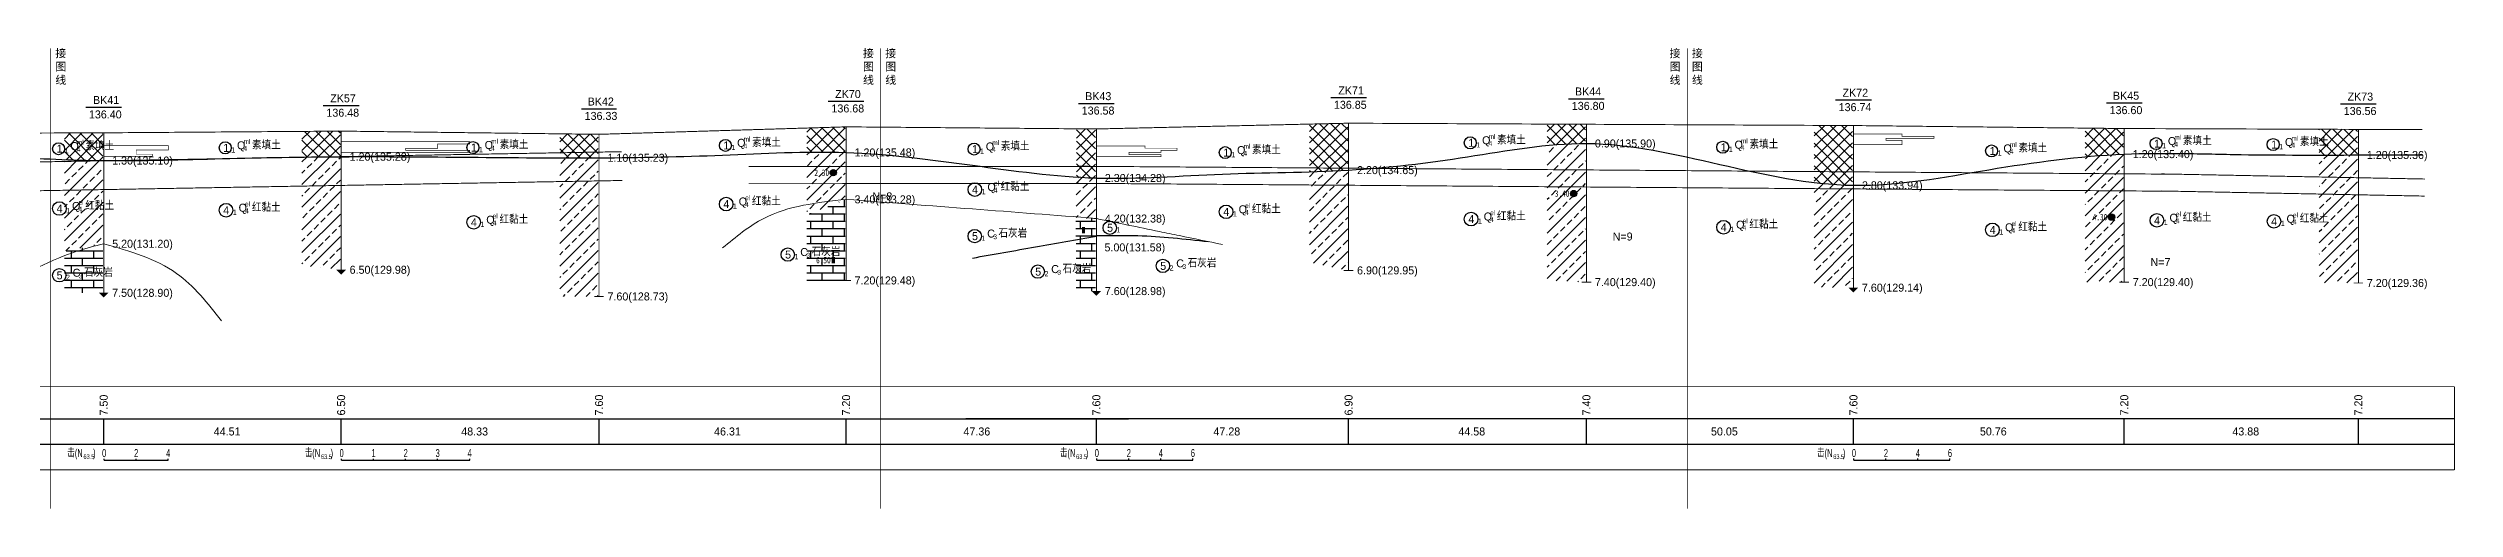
# Model space of a CAD drawing. Header units: inches. Extents: x -205 to 12199, y -11610 to -150.
# Drawn here: x 1181 to 1933, y -3383 to -3239 of the extents above; entities that cross this region are included whole.
import ezdxf
from ezdxf.enums import TextEntityAlignment as Align

# ---------------------------------------------------------------- set-up
doc = ezdxf.new("R2010")
doc.units = ezdxf.units.IN
doc.header["$MEASUREMENT"] = 0
doc.linetypes.add('ACAD_ISO03W100', pattern=[30, 12, -18])
doc.linetypes.add('ACAD_ISO05W100', pattern=[34, 24, -3, 0.5, -3, 0.5, -3])
for name, color, linetype in [('GiCAD_PouMian', 7, 'Continuous'), ('GICAD_QUYANG', 7, 'Continuous'), ('地质-原位曲线', 7, 'Continuous'), ('地质-图框', 7, 'Continuous'), ('地质-地层符号', 3, 'Continuous'), ('地质-地层线', 7, 'Continuous'), ('地质-地面线', 7, 'Continuous'), ('地质-填充花纹', 4, 'Continuous'), ('地质-文字', 7, 'Continuous'), ('地质-标注栏', 7, 'Continuous'), ('地质-标贯', 7, 'Continuous'), ('地质-钻孔', 7, 'Continuous'), ('管底', 7, 'Continuous'), ('红线', 1, 'ACAD_ISO05W100')]:
    doc.layers.add(name, color=color, linetype=linetype)
doc.styles.add('LZ_PMT_LINE', font='', dxfattribs={"height": 2})
doc.styles.get("Standard").update_dxf_attribs({"font": ''})
doc.styles.add('地层编号', font='Comfont.shx', dxfattribs={"width": 0.7, "height": 2.5, "bigfont": 'Hztxt12a.shx'})
doc.styles.add('层底标注', font='Comfont.shx', dxfattribs={"width": 0.7, "height": 2.5, "bigfont": 'Hztxt12a.shx'})
doc.styles.add('岩土名称', font='Comfont.shx', dxfattribs={"width": 0.7, "height": 2.5, "bigfont": 'Hztxt12a.shx'})
doc.styles.add('时代', font='Comfont.shx', dxfattribs={"width": 0.7, "height": 2.5, "bigfont": 'Hztxt12a.shx'})
doc.styles.add('标注栏数据', font='Comfont.shx', dxfattribs={"width": 0.7, "height": 2.5, "bigfont": 'Hztxt12a.shx'})
doc.styles.add('标贯动探', font='Comfont.shx', dxfattribs={"width": 0.7, "height": 2.5, "bigfont": 'Hztxt12a.shx'})
doc.styles.add('钻孔标注', font='Comfont.shx', dxfattribs={"width": 0.7, "height": 2.5, "bigfont": 'Hztxt12a.shx'})
doc.styles.get('LZ_PMT_LINE').set_extended_font_data('SimSun')
doc.styles.get('Standard').set_extended_font_data('SimSun')
doc.linetypes.add('bzhjcx', pattern='A,0.001,[2,XX1.shx,S=1,R=0,X=1,Y=0],-2', length=2.001)
doc.linetypes.add('swx', pattern='A,7,-1.5,["●",LZ_PMT_LINE,S=0.05,R=0,X=0,Y=0],-1.5', length=10)
pattern_1 = [(45, (-10942.845, -3442.7956), (-3.535534, 3.535534), []), (45, (-10939.3095, -3442.7956), (-3.535534, 3.535534), [2, -1])]
pattern_2 = [(0, (-10942.845, -3442.7956), (0, 2.3), []), (90, (-10942.845, -3442.7956), (-3.5, 2.3), [2.3, -2.3])]
pattern_3 = [(45, (-10942.845, -3442.7956), (-1.76776695, 1.76776695), []), (135, (-10942.845, -3442.7956), (-1.76776695, -1.76776695), [])]
pattern_4 = [(0, (-11033.5854, -3442.7893), (0, 2.3), []), (90, (-11033.5854, -3442.7893), (-3.5, 2.3), [2.3, -2.3])]
pattern_5 = [(45, (-11033.5854, -3442.7893), (-1.76776695, 1.76776695), []), (135, (-11033.5854, -3442.7893), (-1.76776695, -1.76776695), [])]
pattern_6 = [(45, (-11033.5854, -3442.7893), (-3.535534, 3.535534), []), (45, (-11030.05, -3442.7893), (-3.535534, 3.535534), [2, -1])]

# ---------------------------------------------------------------- blocks, each defined once
blk = doc.blocks.new('gkqy_yuan.dwg不标')
at = {"layer": 'GiCAD_PouMian'}
h = blk.add_hatch(color=7, dxfattribs=at)
edge = h.paths.add_edge_path()
edge.add_arc((0, 0), 1, 0, 360)
at = {"layer": 'GICAD_QUYANG', "color": 7}
blk.add_circle((0, 0), 1, dxfattribs=at)
blk = doc.blocks.new('gkqy_yan.dwg不标', base_point=(0, -1))
at = {"color": 7}
blk.add_solid([(-0.5, -2), (-0.5, 0), (0.5, -2), (0.5, 0)], dxfattribs=at)

msp = doc.modelspace()

# ---------------------------------------------------------------- hatches: boundary and pattern name
at = {"layer": '地质-填充花纹', "linetype": 'Continuous'}
h = msp.add_hatch(dxfattribs=at)
h.set_pattern_fill('GKSTT', scale=0.5, style=0, pattern_type=2)
h.set_pattern_definition(pattern_5)
h.paths.add_polyline_path([(1586.89279, -3277.31819), (1577.73597, -3277.7427), (1574.89279, -3277.83006), (1574.89279, -3262.91978), (1586.89279, -3262.64564)])
h = msp.add_hatch(dxfattribs=at)
h.set_pattern_fill('GKSTT', scale=0.5, style=0, pattern_type=2)
h.set_pattern_definition(pattern_5)
h.paths.add_polyline_path([(1661.19917, -3262.97216), (1661.19917, -3268.98036), (1654.0215, -3269.18343), (1649.19917, -3269.57184), (1649.19917, -3262.91833)])
h = msp.add_hatch(dxfattribs=at)
h.set_pattern_fill('GKSTT', scale=0.5, style=0, pattern_type=2)
h.set_pattern_definition(pattern_3)
h.paths.add_polyline_path([(1197.98977, -3274.30753), (1188.32269, -3274.09861), (1185.98977, -3274.01057), (1185.98977, -3265.68536), (1197.98977, -3265.64706)])
h = msp.add_hatch(dxfattribs=at)
h.set_pattern_fill('GKSTT', scale=0.5, style=0, pattern_type=2)
h.set_pattern_definition(pattern_3)
h.paths.add_polyline_path([(1272.17522, -3273.11479), (1265.3272, -3273.16617), (1260.32753, -3273.223), (1260.17522, -3273.22518), (1260.17522, -3265.20099), (1272.17522, -3265.11472)])
h = msp.add_hatch(dxfattribs=at)
h.set_pattern_fill('GKSTT', scale=0.5, style=0, pattern_type=2)
h.set_pattern_definition(pattern_3)
h.paths.add_polyline_path([(1352.7291, -3266.10977), (1352.7291, -3273.44714), (1347.70148, -3273.46576), (1342.70148, -3273.46807), (1340.7291, -3273.46368), (1340.7291, -3265.96081)])
h = msp.add_hatch(dxfattribs=at)
h.set_pattern_fill('GKSTT', scale=0.5, style=0, pattern_type=2)
h.set_pattern_definition(pattern_3)
h.paths.add_polyline_path([(1429.91236, -3271.77571), (1421.55293, -3271.64535), (1417.91236, -3271.68202), (1417.91236, -3264.14992), (1429.91236, -3263.78716)])
h = msp.add_hatch(dxfattribs=at)
h.set_pattern_fill('GKSTT', scale=0.5, style=0, pattern_type=2)
h.set_pattern_definition(pattern_5)
h.paths.add_polyline_path([(1508.10104, -3264.43785), (1508.10104, -3279.76579), (1502.15959, -3279.74558), (1502.15959, -3264.4282)])
h = msp.add_hatch(dxfattribs=at)
h.set_pattern_fill('GKFZNT', scale=0.5, style=0, pattern_type=2)
h.set_pattern_definition(pattern_6)
h.paths.add_polyline_path([(1661.19917, -3312.29603), (1655.25577, -3312.0444), (1649.19917, -3311.729), (1649.19917, -3269.57184), (1654.0215, -3269.18343), (1661.19917, -3268.98036)])
h = msp.add_hatch(dxfattribs=at)
h.set_pattern_fill('GKSTT', scale=0.5, style=0, pattern_type=2)
h.set_pattern_definition(pattern_5)
h.paths.add_polyline_path([(1744.61363, -3263.37207), (1744.61363, -3282.02745), (1737.5763, -3281.67603), (1732.61363, -3281.1696), (1732.61363, -3263.31452)])
h = msp.add_hatch(dxfattribs=at)
h.set_pattern_fill('GKSTT', scale=0.5, style=0, pattern_type=2)
h.set_pattern_definition(pattern_5)
h.paths.add_polyline_path([(1829.2208, -3264.30384), (1829.2208, -3272.32131), (1821.8749, -3272.75351), (1817.2208, -3273.14287), (1817.2208, -3264.17146)])
h = msp.add_hatch(dxfattribs=at)
h.set_pattern_fill('GKSTT', scale=0.5, style=0, pattern_type=2)
h.set_pattern_definition([(45, (-11256.0918, -3442.7893), (-1.76776695, 1.76776695), []), (135, (-11256.0918, -3442.7893), (-1.76776695, -1.76776695), [])])
h.paths.add_polyline_path([(1902.34796, -3264.57241), (1902.34796, -3272.5736), (1896.03364, -3272.58057), (1891.03364, -3272.58596), (1890.34796, -3272.58597), (1890.34796, -3264.52864)])
h = msp.add_hatch(dxfattribs=at)
h.set_pattern_fill('GKFZNT', scale=0.5, style=0, pattern_type=2)
h.set_pattern_definition(pattern_1)
h.paths.add_polyline_path([(1188.32269, -3274.09861), (1197.98977, -3274.30753), (1197.98977, -3300.35961), (1192.10154, -3301.45923), (1187.18651, -3302.37709), (1185.98977, -3302.60058), (1185.98977, -3274.01057)])
h = msp.add_hatch(dxfattribs=at)
h.set_pattern_fill('GKFZNT', scale=0.5, style=0, pattern_type=2)
h.set_pattern_definition(pattern_1)
h.paths.add_polyline_path([(1272.17522, -3308.41864), (1266.24029, -3307.76317), (1260.17522, -3307.09976), (1260.17522, -3273.22518), (1260.32753, -3273.223), (1265.3272, -3273.16617), (1272.17522, -3273.11479)])
h = msp.add_hatch(dxfattribs=at)
h.set_pattern_fill('GKFZNT', scale=0.5, style=0, pattern_type=2)
h.set_pattern_definition(pattern_1)
h.paths.add_polyline_path([(1352.7291, -3316.77954), (1341.74206, -3316.77954), (1340.7291, -3316.62854), (1340.7291, -3273.46368), (1342.70148, -3273.46807), (1347.70148, -3273.46576), (1352.7291, -3273.44714)])
h = msp.add_hatch(dxfattribs=at)
h.set_pattern_fill('GKFZNT', scale=0.5, style=0, pattern_type=2)
h.set_pattern_definition(pattern_1)
h.paths.add_polyline_path([(1429.91236, -3271.77571), (1429.91236, -3286.54452), (1424.82762, -3288.54284), (1420.1741, -3290.37169), (1417.91236, -3291.26056), (1417.91236, -3271.68202), (1421.55293, -3271.64535)])
h = msp.add_hatch(dxfattribs=at)
h.set_pattern_fill('GKFZNT', scale=0.5, style=0, pattern_type=2)
h.set_pattern_definition(pattern_6)
h.paths.add_polyline_path([(1586.89279, -3308.59382), (1580.55946, -3307.42562), (1574.89279, -3306.14003), (1574.89279, -3277.83006), (1577.73597, -3277.7427), (1586.89279, -3277.31819)])
h = msp.add_hatch(dxfattribs=at)
h.set_pattern_fill('GKFZNT', scale=0.5, style=0, pattern_type=2)
h.set_pattern_definition(pattern_6)
h.paths.add_polyline_path([(1829.2208, -3312.3066), (1817.2208, -3312.3066), (1817.2208, -3273.14287), (1821.8749, -3272.75351), (1829.2208, -3272.32131)])
h = msp.add_hatch(dxfattribs=at)
h.set_pattern_fill('GKFZNT', scale=0.5, style=0, pattern_type=2)
h.set_pattern_definition([(45, (-11256.092, -3442.7893), (-3.535534, 3.535534), []), (45, (-11252.556, -3442.7893), (-3.535534, 3.535534), [2, -1])])
h.paths.add_polyline_path([(1902.34796, -3312.57272), (1896.50402, -3312.55875), (1890.4101, -3312.53445), (1890.34796, -3312.53417), (1890.34796, -3272.58597), (1891.03364, -3272.58596), (1896.03364, -3272.58057), (1902.34796, -3272.5736)])
h = msp.add_hatch(dxfattribs=at)
h.set_pattern_fill('GKFZNT', scale=0.5, style=0, pattern_type=2)
h.set_pattern_definition(pattern_6)
h.paths.add_polyline_path([(1508.10104, -3279.76579), (1508.10104, -3292.42095), (1502.08704, -3292.392), (1502.08704, -3279.7594)])
h = msp.add_hatch(dxfattribs=at)
h.set_pattern_fill('GKFZNT', scale=0.5, style=0, pattern_type=2)
h.set_pattern_definition(pattern_6)
h.paths.add_polyline_path([(1737.5763, -3281.67603), (1744.61363, -3282.02745), (1744.61363, -3314.03733), (1739.30265, -3313.98198), (1733.74169, -3313.84794), (1732.61363, -3313.81656), (1732.61363, -3281.1696)])
h = msp.add_hatch(dxfattribs=at)
h.set_pattern_fill('GKSHY', scale=0.5, style=0, pattern_type=2)
h.set_pattern_definition(pattern_2)
h.paths.add_polyline_path([(1429.91236, -3311.7796), (1417.91236, -3311.7796), (1417.91236, -3291.26056), (1420.1741, -3290.37169), (1424.82762, -3288.54284), (1429.91236, -3286.54452)])
h = msp.add_hatch(dxfattribs=at)
h.set_pattern_fill('GKSHY', scale=0.5, style=0, pattern_type=2)
h.set_pattern_definition(pattern_4)
h.paths.add_polyline_path([(1508.10104, -3292.42095), (1508.10104, -3297.81764), (1501.94546, -3297.90461), (1501.94546, -3292.38368)])
h = msp.add_hatch(dxfattribs=at)
h.set_pattern_fill('GKSHY', scale=0.5, style=0, pattern_type=2)
h.set_pattern_definition(pattern_2)
h.paths.add_polyline_path([(1197.98977, -3315.64626), (1185.98977, -3315.64626), (1185.98977, -3302.60058), (1187.18651, -3302.37709), (1192.10154, -3301.45923), (1197.98977, -3300.35961)])
h = msp.add_hatch(dxfattribs=at)
h.set_pattern_fill('GKSHY', scale=0.5, style=0, pattern_type=2)
h.set_pattern_definition(pattern_4)
h.paths.add_polyline_path([(1508.10104, -3315.10662), (1502.01506, -3315.05482), (1502.01506, -3297.85281), (1508.10104, -3297.81764)])

# ---------------------------------------------------------------- linework, layer by layer
at = {"layer": '地质-原位曲线', "color": 7, "linetype": 'Continuous'}
for p, q in [((1198.38933, -3367.97955), (1198.38933, -3367.47955)), ((1198.38933, -3367.97955), (1218.38933, -3367.97955)), ((1208.38933, -3367.97955), (1208.38933, -3367.47955)), ((1218.38933, -3367.97955), (1218.38933, -3367.47955)), ((1272.57487, -3367.97955), (1272.57487, -3367.47955)), ((1272.57487, -3367.97955), (1312.57487, -3367.97955)), ((1282.57487, -3367.97955), (1282.57487, -3367.47955)), ((1292.57487, -3367.97955), (1292.57487, -3367.47955)), ((1302.57487, -3367.97955), (1302.57487, -3367.47955)), ((1312.57487, -3367.97955), (1312.57487, -3367.47955)), ((1508.50151, -3367.9733), (1508.50151, -3367.4733)), ((1508.50151, -3367.9733), (1538.50151, -3367.9733)), ((1518.50151, -3367.9733), (1518.50151, -3367.4733)), ((1528.50151, -3367.9733), (1528.50151, -3367.4733)), ((1538.50151, -3367.9733), (1538.50151, -3367.4733)), ((1745.01323, -3367.9733), (1745.01323, -3367.4733)), ((1745.01323, -3367.9733), (1775.01323, -3367.9733)), ((1755.01323, -3367.9733), (1755.01323, -3367.4733)), ((1765.01323, -3367.9733), (1765.01323, -3367.4733)), ((1775.01323, -3367.9733), (1775.01323, -3367.4733))]:
    msp.add_line(p, q, dxfattribs=at)
at = {"layer": '地质-原位曲线', "color": 7, "linetype": 'Continuous', "const_width": 0.2, "flags": 128}
for points in [[(1198.38933, -3269.64627), (1218.38933, -3269.64627), (1218.38933, -3270.31293), (1218.38933, -3270.31293), (1218.38933, -3270.9796), (1208.38933, -3270.9796), (1208.38933, -3271.64627), (1208.38933, -3271.64627), (1208.38933, -3272.31293), (1213.38933, -3272.31293), (1213.38933, -3272.9796), (1198.38933, -3272.9796)], [(1272.57487, -3268.44626), (1312.57487, -3268.44626), (1312.57487, -3269.11292), (1302.57487, -3269.11292), (1302.57487, -3269.77959), (1302.57487, -3269.77959), (1302.57487, -3270.44626), (1292.57487, -3270.44626), (1292.57487, -3271.11292), (1312.57487, -3271.11292), (1312.57487, -3271.77959), (1272.57487, -3271.77959)], [(1508.50151, -3269.77329), (1523.50151, -3269.77329), (1523.50151, -3270.43996), (1533.50151, -3270.43996), (1533.50151, -3271.10663), (1528.50151, -3271.10663), (1528.50151, -3271.77329), (1518.50151, -3271.77329), (1518.50151, -3272.43996), (1528.50151, -3272.43996), (1528.50151, -3273.10663), (1508.50151, -3273.10663)], [(1745.01323, -3266.03994), (1760.01323, -3266.03994), (1760.01323, -3266.70661), (1770.01323, -3266.70661), (1770.01323, -3267.37326), (1755.01323, -3267.37326), (1755.01323, -3268.03994), (1760.01323, -3268.03994), (1760.01323, -3268.70661), (1760.01323, -3268.70661), (1760.01323, -3269.37326), (1745.01323, -3269.37326)]]:
    msp.add_lwpolyline(points, dxfattribs=at)
at = {"layer": '地质-地层符号', "color": 7, "linetype": 'Continuous'}
for centre, major_axis in [((1184.1704, -3270.60127), (0, 1.875)), ((1236.2075, -3270.34626), (0, 1.875)), ((1313.57716, -3270.24623), (0, 1.875)), ((1392.44573, -3269.57957), (0, 1.875)), ((1470.1317, -3270.71992), (0, 1.875)), ((1548.62191, -3271.83994), (0, 1.875)), ((1625.17098, -3268.77327), (0, 1.875)), ((1704.0314, -3270.13994), (0, 1.875)), ((1788.04221, -3271.3066), (0, 1.875)), ((1839.41574, -3269.01329), (0, 1.875)), ((1875.97932, -3269.30826), (0, 1.875)), ((1470.3817, -3283.37409), (0, 2.125)), ((1184.4204, -3289.30616), (0, 2.125)), ((1236.4575, -3289.84626), (0, 2.125)), ((1313.82716, -3293.60133), (0, 2.125)), ((1392.69573, -3287.91289), (0, 2.125)), ((1548.87191, -3290.33995), (0, 2.125)), ((1625.42098, -3292.60661), (0, 2.125)), ((1704.2814, -3295.14285), (0, 2.125)), ((1839.66574, -3292.99699), (0, 2.125)), ((1876.22932, -3293.30629), (0, 2.125)), ((1470.34003, -3297.93167), (0, 2.08333)), ((1512.53666, -3295.31967), (0, 2.08333)), ((1788.29221, -3295.97405), (0, 2.125)), ((1184.37874, -3310.175), (0, 2.08333)), ((1411.94988, -3303.7046), (0, 2.08333)), ((1490.07279, -3309.029), (0, 2.08333)), ((1529.13181, -3307.23996), (0, 2.08333))]:
    msp.add_ellipse(centre, major_axis=major_axis, ratio=1, dxfattribs=at)
at = {"layer": '地质-地层线', "color": 7, "lineweight": 25}
for points, knots in [([(1507.61068, -3279.75109), (1507.85745, -3279.759), (1521.20457, -3280.15951), (1547.74077, -3277.96589), (1586.5332, -3278.14733), (1624.26613, -3273.56184), (1663.11133, -3266.22349), (1703.15455, -3275.55754), (1744.91706, -3284.9833), (1787.20721, -3276.76159), (1821.31626, -3272.09045), (1841.55444, -3272.0309), (1847.61068, -3272.10264)], [1367.411322935, 1367.411322935, 1367.411322935, 1367.411322935, 1368.153829772, 1407.569006871, 1446.984183971, 1484.370285049, 1521.756386127, 1563.972228404, 1606.188070681, 1648.770672581, 1691.353274482, 1709.511625393, 1709.511625393, 1709.511625393, 1709.511625393]), ([(1168.35104, -3273.05666), (1178.31596, -3273.75647), (1200.60862, -3274.77231), (1235.33795, -3273.61751), (1273.48258, -3272.93685), (1312.70123, -3273.27686), (1352.4264, -3273.63723), (1391.55671, -3272.87246), (1430.56856, -3270.54004), (1469.37862, -3275.70078), (1495.41467, -3279.34263), (1508.35104, -3279.75734)], [1026.933366278, 1026.933366278, 1026.933366278, 1026.933366278, 1056.869440252, 1093.967016578, 1131.064592904, 1171.341875138, 1211.619157371, 1250.21978585, 1288.820414329, 1328.48712205, 1367.411322935, 1367.411322935, 1367.411322935, 1367.411322935]), ([(1847.61068, -3272.10264), (1853.74934, -3272.17535), (1872.10155, -3272.66724), (1893.74214, -3272.56554), (1912.5981, -3272.57424), (1919.26467, -3272.57363), (1922.59796, -3272.57332)], [1709.511625393, 1709.511625393, 1709.511625393, 1709.511625393, 1727.917095345, 1764.480916207, 1774.480916207, 1784.480916207, 1784.480916207, 1784.480916207, 1784.480916207])]:
    msp.add_open_spline(points, degree=3, knots=knots, dxfattribs=at)
at = {"layer": '地质-地层线', "color": 7, "linetype": 'bzhjcx', "lineweight": 0}
for points in [[(1391.57173, -3301.61252), (1404.47083, -3292.37062), (1430.16236, -3286.44627)], [(1508.35104, -3292.43996), (1528.04847, -3296.48985), (1534.29076, -3297.77329), (1547.74591, -3300.53974)], [(1198.23977, -3300.31293), (1221.01665, -3309.56065), (1235.0223, -3324.40887)]]:
    msp.add_spline(points, degree=3, dxfattribs=at)
for points, knots in [([(1430.16236, -3286.44627), (1443.3172, -3287.44626), (1469.38009, -3289.42748), (1495.44298, -3291.4087), (1508.35104, -3292.38993)], [0, 0, 0, 0, 39.578374895, 78.414257328, 78.414257328, 78.414257328, 78.414257328]), ([(1162.69793, -3315.27028), (1167.88358, -3312.57191), (1185.0946, -3303.61611), (1192.83296, -3301.67158), (1198.23977, -3300.31293)], [12.083249397, 12.083249397, 12.083249397, 12.083249397, 21.244348497, 42.488696995, 42.488696995, 42.488696995, 42.488696995])]:
    msp.add_open_spline(points, degree=3, knots=knots, dxfattribs=at)
at = {"layer": '地质-地层线', "color": 7, "linetype": 'bzhjcx', "lineweight": 0, "start_tangent": (0.99712318, -0.075798174), "end_tangent": (0.99712318, -0.075798174)}
msp.add_spline([(1507.61068, -3292.38368), (1508.35104, -3292.43996)], degree=3, dxfattribs=at)
at = {"layer": '地质-地层线', "color": 7}
msp.add_open_spline([(1469.62788, -3304.7794), (1476.20513, -3303.61275), (1489.11285, -3301.32324), (1502.02057, -3299.03373), (1508.35104, -3297.91087)], degree=3, knots=[0, 0, 0, 0, 20.039753961, 39.327595124, 39.327595124, 39.327595124, 39.327595124], dxfattribs=at)
at = {"layer": '地质-地层线', "color": 7, "start_tangent": (0.984630728, 0.174649163), "end_tangent": (0.984630728, 0.174649163)}
msp.add_spline([(1507.61068, -3297.90461), (1508.35104, -3297.77329)], degree=3, dxfattribs=at)
at = {"layer": '地质-地层线', "color": 7}
msp.add_spline([(1508.35104, -3297.77329), (1521.3209, -3297.77329), (1543.26086, -3299.61759)], degree=3, dxfattribs=at)
at = {"layer": '地质-地面线', "color": 7, "linetype": 'Continuous', "const_width": 0.3}
for points in [[(1507.61068, -3264.4337), (1508.35104, -3264.43996), (1587.14279, -3262.63993), (1661.44917, -3262.97329), (1744.86363, -3263.37326), (1829.4708, -3264.3066), (1847.61068, -3264.37276)], [(1168.35104, -3265.74166), (1198.23977, -3265.64626), (1272.42522, -3265.11292), (1352.9791, -3266.11288), (1430.16236, -3263.7796), (1508.35104, -3264.43996)], [(1847.61068, -3264.37276), (1902.59796, -3264.57332), (1922.59796, -3264.57332)]]:
    msp.add_lwpolyline(points, dxfattribs=at)
at = {"layer": '地质-标注栏', "color": 7, "linetype": 'Continuous', "const_width": 0.3}
for points in [[(1128.35124, -3344.97955), (1518.35124, -3344.97955)], [(1467.61088, -3344.9733), (1857.61088, -3344.9733)], [(1807.61038, -3344.9733), (1932.59766, -3344.9733)], [(1932.59766, -3344.9733), (1932.59766, -3370.9733)], [(1128.35124, -3370.97955), (1518.35124, -3370.97955)], [(1467.61088, -3370.9733), (1857.61088, -3370.9733)], [(1807.61038, -3370.9733), (1932.59766, -3370.9733)]]:
    msp.add_lwpolyline(points, dxfattribs=at)
at = {"layer": '地质-标注栏', "color": 7, "linetype": 'Continuous'}
for points in [[(1128.35124, -3354.97955), (1518.35124, -3354.97955)], [(1198.23977, -3362.97955), (1198.23977, -3354.97955)], [(1198.23977, -3362.97955), (1198.23977, -3354.97955)], [(1272.42522, -3362.97955), (1272.42522, -3354.97955)], [(1272.42522, -3362.97955), (1272.42522, -3354.97955)], [(1352.9791, -3362.97955), (1352.9791, -3354.97955)], [(1352.9791, -3362.97955), (1352.9791, -3354.97955)], [(1430.16236, -3362.97955), (1430.16236, -3354.97955)], [(1430.16236, -3362.97955), (1430.16236, -3354.97955)], [(1467.61088, -3354.9733), (1857.61088, -3354.9733)], [(1508.35104, -3362.9733), (1508.35104, -3354.9733)], [(1508.35104, -3362.9733), (1508.35104, -3354.9733)], [(1587.14279, -3362.9733), (1587.14279, -3354.9733)], [(1587.14279, -3362.9733), (1587.14279, -3354.9733)], [(1661.44917, -3362.9733), (1661.44917, -3354.9733)], [(1661.44917, -3362.9733), (1661.44917, -3354.9733)], [(1744.86363, -3362.9733), (1744.86363, -3354.9733)], [(1744.86363, -3362.9733), (1744.86363, -3354.9733)], [(1807.61038, -3354.9733), (1932.59766, -3354.9733)], [(1829.4708, -3362.9733), (1829.4708, -3354.9733)], [(1829.4708, -3362.9733), (1829.4708, -3354.9733)], [(1902.59796, -3362.9733), (1902.59796, -3354.9733)], [(1128.35124, -3362.97955), (1518.35124, -3362.97955)], [(1467.61088, -3362.9733), (1857.61088, -3362.9733)], [(1807.61038, -3362.9733), (1932.59766, -3362.9733)]]:
    msp.add_lwpolyline(points, dxfattribs=at)
at = {"layer": '地质-钻孔', "color": 7, "linetype": 'Continuous'}
for p, q in [((1581.57182, -3254.63993), (1592.7144, -3254.63993)), ((1655.87749, -3254.97329), (1667.02104, -3254.97329)), ((1739.25053, -3255.37326), (1750.4771, -3255.37326)), ((1192.62663, -3257.64627), (1203.85319, -3257.64627)), ((1266.81218, -3257.11292), (1278.03874, -3257.11292)), ((1347.49089, -3258.11289), (1358.46745, -3258.11289)), ((1424.5905, -3255.7796), (1435.73405, -3255.7796)), ((1502.77983, -3256.43996), (1513.92241, -3256.43996)), ((1823.89897, -3256.3066), (1835.04253, -3256.3066)), ((1897.0264, -3256.57332), (1908.16898, -3256.57332))]:
    msp.add_line(p, q, dxfattribs=at)
at = {"layer": '地质-钻孔', "color": 7, "const_width": 0.3, "flags": 128}
for points in [[(1587.14279, -3262.63993), (1587.14279, -3308.63993)], [(1661.44917, -3262.97328), (1661.44917, -3312.30662)], [(1198.23977, -3265.64626), (1198.23977, -3315.64626)], [(1272.42522, -3265.11292), (1272.42522, -3308.44625)], [(1352.9791, -3266.11288), (1352.9791, -3316.77954)], [(1430.16236, -3263.77961), (1430.16236, -3311.7796)], [(1508.35104, -3264.43996), (1508.35104, -3315.10662)], [(1744.86363, -3263.37327), (1744.86363, -3314.03993)], [(1829.4708, -3264.3066), (1829.4708, -3312.3066)], [(1902.59796, -3264.57332), (1902.59796, -3312.57332)]]:
    msp.add_lwpolyline(points, dxfattribs=at)
at = {"layer": '地质-钻孔', "color": 7, "linetype": 'Continuous', "const_width": 0.3, "flags": 128}
for points in [[(1428.66236, -3311.7796), (1431.66236, -3311.7796)], [(1585.64279, -3308.63993), (1588.64279, -3308.63993)], [(1659.94917, -3312.30662), (1662.94917, -3312.30662)], [(1827.9708, -3312.3066), (1830.9708, -3312.3066)], [(1901.09796, -3312.57332), (1904.09796, -3312.57332)], [(1351.4791, -3316.77954), (1354.4791, -3316.77954)]]:
    msp.add_lwpolyline(points, dxfattribs=at)
at = {"layer": '地质-钻孔', "color": 7, "linetype": 'Continuous'}
for points in [[(1196.73977, -3315.64626), (1199.73977, -3315.64626), (1198.23977, -3317.14626)], [(1270.92522, -3308.44625), (1273.92522, -3308.44625), (1272.42522, -3309.94625)], [(1506.85104, -3315.10662), (1509.85104, -3315.10662), (1508.35104, -3316.60662)], [(1743.36363, -3314.03993), (1746.36363, -3314.03993), (1744.86363, -3315.53993)]]:
    msp.add_solid(points, dxfattribs=at)
at = {"layer": '管底', "linetype": 'swx', "const_width": 0.3}
for points in [[(1174.21778, -3274.80799), (1360.08383, -3271.54222)], [(1399.74947, -3276.2093), (1508.34876, -3276.16298)], [(1502.40889, -3276.0885), (1845.69712, -3278.57869)], [(1174.37589, -3283.8066), (1360.24194, -3280.54083)], [(1399.75174, -3281.5423), (1508.35104, -3281.49598)], [(1502.3702, -3281.42136), (1845.65844, -3283.91155)], [(1840.95224, -3283.82027), (1923.32043, -3285.41796)], [(1841.05567, -3278.48827), (1923.42385, -3280.08596)]]:
    msp.add_lwpolyline(points, dxfattribs=at)
at = {"layer": '红线', "linetype": 'ACAD_ISO03W100', "ltscale": 0.4, "const_width": 0.2}
for points in [[(1181.69246, -3239.28074), (1181.69246, -3383.07165)], [(1440.97167, -3239.28074), (1440.97167, -3383.07165)], [(1692.94811, -3239.27448), (1692.94811, -3383.06539)]]:
    msp.add_lwpolyline(points, dxfattribs=at)

# ---------------------------------------------------------------- block references
at = {"layer": '地质-图框', "color": 7, "linetype": 'Continuous'}
for name, p in [('gkqy_yuan.dwg不标', (1426.16236, -3278.11294)), ('gkqy_yuan.dwg不标', (1657.44917, -3284.63995)), ('gkqy_yuan.dwg不标', (1825.4708, -3291.97326)), ('gkqy_yan.dwg不标', (1504.35104, -3296.10662)), ('gkqy_yan.dwg不标', (1426.16236, -3305.44627))]:
    msp.add_blockref(name, p, dxfattribs=at)

# ---------------------------------------------------------------- texts
at = {"layer": '地质-原位曲线', "color": 7, "linetype": 'Continuous', "style": '标注栏数据', "width": 0.7}
for s, height, p in [('击', 2.5, (1186.86849, -3366.97955)), ('(N', 2.5, (1189.21849, -3366.97955)), ('63.5', 1.5, (1191.92683, -3367.60455)), (')', 2.5, (1194.94183, -3366.97955)), ('击', 2.5, (1261.05404, -3366.97955)), ('(N', 2.5, (1263.40404, -3366.97955)), ('63.5', 1.5, (1266.11237, -3367.60455)), (')', 2.5, (1269.12737, -3366.97955)), ('击', 2.5, (1496.98068, -3366.9733)), ('(N', 2.5, (1499.33068, -3366.9733)), ('63.5', 1.5, (1502.03901, -3367.5983)), (')', 2.5, (1505.05401, -3366.9733)), ('击', 2.5, (1733.4924, -3366.9733)), ('(N', 2.5, (1735.8424, -3366.9733)), ('63.5', 1.5, (1738.55073, -3367.5983)), (')', 2.5, (1741.56573, -3366.9733))]:
    msp.add_text(s, height=height, dxfattribs=at).set_placement(p)
for s, p in [('0', (1198.38933, -3366.97955)), ('2', (1208.38933, -3366.97955)), ('4', (1218.38933, -3366.97955)), ('0', (1272.57487, -3366.97955)), ('1', (1282.57487, -3366.97955)), ('2', (1292.57487, -3366.97955)), ('3', (1302.57487, -3366.97955)), ('4', (1312.57487, -3366.97955)), ('0', (1508.50151, -3366.9733)), ('2', (1518.50151, -3366.9733)), ('4', (1528.50151, -3366.9733)), ('6', (1538.50151, -3366.9733)), ('0', (1745.01323, -3366.9733)), ('2', (1755.01323, -3366.9733)), ('4', (1765.01323, -3366.9733)), ('6', (1775.01323, -3366.9733))]:
    msp.add_text(s, height=2.5, dxfattribs=at).set_placement(p, align=Align.CENTER)
at = {"layer": '地质-图框', "color": 7, "linetype": 'Continuous', "width": 0.7}
for s, p in [('2.30', (1420.28777, -3279.11294)), ('3.40', (1651.57457, -3285.63995)), ('4.30', (1819.59621, -3292.97326)), ('6.50', (1420.78777, -3306.44627))]:
    msp.add_text(s, height=2, dxfattribs=at).set_placement(p)
at = {"layer": '地质-地层符号', "color": 7, "linetype": 'Continuous'}
for s, height, style, p in [('1', 2.5, '地层编号', (1183.5454, -3271.85127)), ('1', 1.625, '地层编号', (1186.0454, -3272.05127)), ('Q', 2.5, '时代', (1187.8579, -3271.05127)), ('素填土', 2.5, '岩土名称', (1192.52457, -3271.05127)), ('1', 2.5, '地层编号', (1235.5825, -3271.59626)), ('1', 1.625, '地层编号', (1238.0825, -3271.79626)), ('Q', 2.5, '时代', (1239.895, -3270.79626)), ('素填土', 2.5, '岩土名称', (1244.56166, -3270.79626)), ('1', 2.5, '地层编号', (1312.95216, -3271.49623)), ('1', 1.625, '地层编号', (1315.45216, -3271.69623)), ('Q', 2.5, '时代', (1317.26466, -3270.69623)), ('素填土', 2.5, '岩土名称', (1321.93133, -3270.69623)), ('1', 2.5, '地层编号', (1391.82073, -3270.82957)), ('1', 1.625, '地层编号', (1394.32073, -3271.02957)), ('Q', 2.5, '时代', (1396.13323, -3270.02957)), ('素填土', 2.5, '岩土名称', (1400.7999, -3270.02957)), ('1', 2.5, '地层编号', (1469.5067, -3271.96992)), ('1', 1.625, '地层编号', (1472.0067, -3272.16992)), ('Q', 2.5, '时代', (1473.8192, -3271.16992)), ('素填土', 2.5, '岩土名称', (1478.48587, -3271.16992)), ('1', 2.5, '地层编号', (1547.99691, -3273.08994)), ('Q', 2.5, '时代', (1552.30941, -3272.28994)), ('素填土', 2.5, '岩土名称', (1556.97608, -3272.28994)), ('1', 2.5, '地层编号', (1624.54598, -3270.02327)), ('1', 1.625, '地层编号', (1627.04598, -3270.22327)), ('Q', 2.5, '时代', (1628.85848, -3269.22327)), ('素填土', 2.5, '岩土名称', (1633.52514, -3269.22327)), ('1', 2.5, '地层编号', (1703.4064, -3271.38994)), ('1', 1.625, '地层编号', (1705.9064, -3271.58994)), ('Q', 2.5, '时代', (1707.7189, -3270.58994)), ('素填土', 2.5, '岩土名称', (1712.38556, -3270.58994)), ('1', 2.5, '地层编号', (1787.41721, -3272.5566)), ('Q', 2.5, '时代', (1791.72971, -3271.7566)), ('素填土', 2.5, '岩土名称', (1796.39638, -3271.7566)), ('1', 2.5, '地层编号', (1838.79074, -3270.26329)), ('1', 1.625, '地层编号', (1841.29074, -3270.46329)), ('Q', 2.5, '时代', (1843.10324, -3269.46329)), ('素填土', 2.5, '岩土名称', (1847.76991, -3269.46329)), ('1', 2.5, '地层编号', (1875.35432, -3270.55826)), ('1', 1.625, '地层编号', (1877.85432, -3270.75826)), ('Q', 2.5, '时代', (1879.66682, -3269.75826)), ('素填土', 2.5, '岩土名称', (1884.33349, -3269.75826)), ('1', 1.625, '地层编号', (1550.49691, -3273.28994)), ('1', 1.625, '地层编号', (1789.91721, -3272.7566)), ('红黏土', 2.5, '岩土名称', (1400.75823, -3288.36289)), ('4', 2.5, '地层编号', (1469.5067, -3284.62409)), ('1', 1.625, '地层编号', (1472.5067, -3284.82409)), ('Q', 2.5, '时代', (1474.3192, -3283.82409)), ('红黏土', 2.5, '岩土名称', (1478.4442, -3283.82409)), ('4', 2.5, '地层编号', (1183.5454, -3290.55616)), ('1', 1.625, '地层编号', (1186.5454, -3290.75616)), ('Q', 2.5, '时代', (1188.3579, -3289.75616)), ('红黏土', 2.5, '岩土名称', (1192.4829, -3289.75616)), ('4', 2.5, '地层编号', (1235.5825, -3291.09626)), ('1', 1.625, '地层编号', (1238.5825, -3291.29626)), ('Q', 2.5, '时代', (1240.395, -3290.29626)), ('红黏土', 2.5, '岩土名称', (1244.52, -3290.29626)), ('4', 2.5, '地层编号', (1312.95216, -3294.85133)), ('Q', 2.5, '时代', (1317.76466, -3294.05133)), ('红黏土', 2.5, '岩土名称', (1321.88966, -3294.05133)), ('4', 2.5, '地层编号', (1391.82073, -3289.16289)), ('1', 1.625, '地层编号', (1394.82073, -3289.36289)), ('Q', 2.5, '时代', (1396.63323, -3288.36289)), ('4', 2.5, '地层编号', (1547.99691, -3291.58995)), ('1', 1.625, '地层编号', (1550.99691, -3291.78995)), ('Q', 2.5, '时代', (1552.80941, -3290.78995)), ('红黏土', 2.5, '岩土名称', (1556.93441, -3290.78995)), ('4', 2.5, '地层编号', (1624.54598, -3293.85661)), ('1', 1.625, '地层编号', (1627.54598, -3294.05661)), ('Q', 2.5, '时代', (1629.35848, -3293.05661)), ('红黏土', 2.5, '岩土名称', (1633.48348, -3293.05661)), ('Q', 2.5, '时代', (1708.2189, -3295.59285)), ('红黏土', 2.5, '岩土名称', (1712.3439, -3295.59285)), ('4', 2.5, '地层编号', (1838.79074, -3294.24699)), ('1', 1.625, '地层编号', (1841.79074, -3294.44699)), ('Q', 2.5, '时代', (1843.60324, -3293.44699)), ('红黏土', 2.5, '岩土名称', (1847.72824, -3293.44699)), ('4', 2.5, '地层编号', (1875.35432, -3294.55629)), ('1', 1.625, '地层编号', (1878.35432, -3294.75629)), ('Q', 2.5, '时代', (1880.16682, -3293.75629)), ('红黏土', 2.5, '岩土名称', (1884.29182, -3293.75629)), ('1', 1.625, '地层编号', (1315.95216, -3295.05133)), ('5', 2.5, '地层编号', (1469.5067, -3299.18167)), ('1', 1.625, '地层编号', (1472.42337, -3299.38167)), ('C', 2.5, '时代', (1474.23587, -3298.38167)), ('石灰岩', 2.5, '岩土名称', (1477.77753, -3298.38167)), ('5', 2.5, '地层编号', (1511.70333, -3296.56967)), ('1', 1.625, '地层编号', (1514.61999, -3296.76967)), ('4', 2.5, '地层编号', (1703.4064, -3296.39285)), ('1', 1.625, '地层编号', (1706.4064, -3296.59285)), ('4', 2.5, '地层编号', (1787.41721, -3297.22405)), ('1', 1.625, '地层编号', (1790.41721, -3297.42405)), ('Q', 2.5, '时代', (1792.22971, -3296.42405)), ('红黏土', 2.5, '岩土名称', (1796.35471, -3296.42405)), ('C', 2.5, '时代', (1188.5454, -3310.625)), ('石灰岩', 2.5, '岩土名称', (1192.08707, -3310.625)), ('5', 2.5, '地层编号', (1411.11655, -3304.9546)), ('1', 1.625, '地层编号', (1414.03321, -3305.1546)), ('C', 2.5, '时代', (1415.84571, -3304.1546)), ('石灰岩', 2.5, '岩土名称', (1419.38738, -3304.1546)), ('5', 2.5, '地层编号', (1489.23946, -3310.279)), ('C', 2.5, '时代', (1494.23946, -3309.479)), ('石灰岩', 2.5, '岩土名称', (1497.78112, -3309.479)), ('5', 2.5, '地层编号', (1528.29848, -3308.48996)), ('2', 1.625, '地层编号', (1531.21514, -3308.68996)), ('C', 2.5, '时代', (1533.29848, -3307.68996)), ('石灰岩', 2.5, '岩土名称', (1536.84014, -3307.68996)), ('5', 2.5, '地层编号', (1183.5454, -3311.425)), ('2', 1.625, '地层编号', (1186.46207, -3311.625)), ('2', 1.625, '地层编号', (1492.15612, -3310.479))]:
    msp.add_text(s, height=height, dxfattribs=dict(at, style=style)).set_placement(p)
at = {"layer": '地质-地层符号', "color": 7, "linetype": 'Continuous', "style": '时代', "width": 0.8}
for s, p in [('4', (1189.89124, -3271.55127)), ('ml', (1189.89124, -3269.3846)), ('4', (1241.92833, -3271.29626)), ('ml', (1241.92833, -3269.12959)), ('4', (1319.29799, -3271.19623)), ('ml', (1319.29799, -3269.02956)), ('4', (1398.16656, -3270.52957)), ('ml', (1398.16656, -3268.36291)), ('4', (1475.85253, -3271.66992)), ('ml', (1475.85253, -3269.50326)), ('ml', (1554.34275, -3270.62328)), ('4', (1630.89181, -3269.72327)), ('ml', (1630.89181, -3267.55661)), ('4', (1709.75223, -3271.08994)), ('ml', (1709.75223, -3268.92328)), ('ml', (1793.76305, -3270.08993)), ('4', (1845.13657, -3269.96329)), ('ml', (1845.13657, -3267.79663)), ('4', (1881.70015, -3270.25826)), ('ml', (1881.70015, -3268.09159)), ('4', (1554.34275, -3272.78994)), ('4', (1793.76305, -3272.2566)), ('el', (1398.66656, -3286.69623)), ('4', (1476.35253, -3284.32409)), ('el', (1476.35253, -3282.15742)), ('4', (1190.39124, -3290.25616)), ('el', (1190.39124, -3288.08949)), ('4', (1242.42833, -3290.79626)), ('el', (1242.42833, -3288.62959)), ('4', (1319.79799, -3294.55133)), ('el', (1319.79799, -3292.38466)), ('4', (1398.66656, -3288.86289)), ('4', (1554.84275, -3291.28995)), ('el', (1554.84275, -3289.12328)), ('4', (1631.39181, -3293.55661)), ('el', (1631.39181, -3291.38994)), ('el', (1710.25223, -3293.92618)), ('4', (1845.63657, -3293.94699)), ('el', (1845.63657, -3291.78032)), ('4', (1882.20015, -3294.25629)), ('el', (1882.20015, -3292.08962)), ('3', (1476.18587, -3298.88167)), ('4', (1710.25223, -3296.09285)), ('4', (1794.26305, -3296.92405)), ('el', (1794.26305, -3294.75738)), ('3', (1417.79571, -3304.6546)), ('3', (1535.24848, -3308.18996)), ('3', (1190.4954, -3311.125)), ('3', (1496.18946, -3309.979))]:
    msp.add_text(s, height=1.5, dxfattribs=at).set_placement(p)
at = {"layer": '地质-文字', "color": 7, "linetype": 'Continuous', "style": '层底标注'}
for s, p in [('1.20(135.48)', (1432.81236, -3273.02961)), ('0.90(135.90)', (1664.09917, -3270.22328)), ('1.30(135.10)', (1200.88977, -3275.56293)), ('1.20(135.28)', (1275.07522, -3274.36292)), ('1.10(135.23)', (1355.6291, -3274.69621)), ('2.20(134.65)', (1589.79279, -3278.5566)), ('1.20(135.40)', (1832.1208, -3273.5566)), ('1.20(135.36)', (1905.24796, -3273.82332)), ('3.40(133.28)', (1432.81236, -3287.69627)), ('2.30(134.28)', (1511.00104, -3281.02329)), ('2.80(133.94)', (1747.51363, -3283.28993)), ('4.20(132.38)', (1511.00104, -3293.68996)), ('5.20(131.20)', (1200.88977, -3301.56293)), ('5.00(131.58)', (1510.8895, -3302.70374)), ('6.50(129.98)', (1275.07522, -3309.69625)), ('6.90(129.95)', (1589.79279, -3309.88993)), ('7.50(128.90)', (1200.88977, -3316.89626)), ('7.60(128.73)', (1355.6291, -3318.02954)), ('7.20(129.48)', (1432.81236, -3313.0296)), ('7.60(128.98)', (1511.00104, -3316.35662)), ('7.40(129.40)', (1664.09917, -3313.55662)), ('7.60(129.14)', (1747.51363, -3315.28993)), ('7.20(129.40)', (1832.1208, -3313.5566)), ('7.20(129.36)', (1905.24796, -3313.82332))]:
    msp.add_text(s, height=2.5, dxfattribs=at).set_placement(p)
at = {"layer": '地质-标注栏', "color": 7, "linetype": 'Continuous', "style": '标注栏数据'}
for s, p in [('7.50', (1199.48977, -3353.97955)), ('6.50', (1273.67522, -3353.97955)), ('7.60', (1354.2291, -3353.97955)), ('7.20', (1431.41236, -3353.97955)), ('7.60', (1509.60104, -3353.9733)), ('6.90', (1588.39279, -3353.9733)), ('7.40', (1662.69917, -3353.9733)), ('7.60', (1746.11363, -3353.9733)), ('7.20', (1830.7208, -3353.9733)), ('7.20', (1903.84796, -3353.9733))]:
    msp.add_text(s, height=2.5, rotation=90.0000025, dxfattribs=at).set_placement(p)
for s, p in [('44.51', (1232.62833, -3360.22955)), ('48.33', (1309.93966, -3360.22955)), ('46.31', (1388.9249, -3360.22955)), ('47.36', (1466.83521, -3360.22955)), ('47.28', (1544.92608, -3360.2233)), ('44.58', (1621.44598, -3360.2233)), ('50.05', (1700.36473, -3360.2233)), ('50.76', (1784.37555, -3360.2233)), ('43.88', (1863.24271, -3360.2233))]:
    msp.add_text(s, height=2.5, dxfattribs=at).set_placement(p)
at = {"layer": '地质-标贯', "color": 7, "linetype": 'Continuous', "style": '标贯动探'}
for s, p in [('N=8', (1438.36236, -3286.77961)), ('N=9', (1669.64917, -3299.30662)), ('N=7', (1837.6708, -3307.3066))]:
    msp.add_text(s, height=2.5, dxfattribs=at).set_placement(p)
at = {"layer": '地质-钻孔', "color": 7, "linetype": 'Continuous', "style": '钻孔标注'}
for s, p in [('BK41', (1194.90644, -3256.64626)), ('ZK57', (1269.00855, -3256.11292)), ('BK42', (1349.43743, -3257.11288)), ('ZK70', (1426.7457, -3254.77961)), ('BK43', (1504.85104, -3255.43996)), ('ZK71', (1583.93445, -3253.63993)), ('BK44', (1657.86583, -3253.97328)), ('ZK72', (1741.44696, -3254.37327)), ('BK45', (1825.92914, -3255.3066)), ('ZK73', (1899.22296, -3255.57332)), ('136.40', (1193.62668, -3261.14626)), ('136.48', (1267.81213, -3260.61292)), ('136.33', (1348.491, -3261.61288)), ('136.68', (1425.59093, -3259.27961)), ('136.58', (1503.77961, -3259.93996)), ('136.85', (1582.57136, -3258.13993)), ('136.80', (1656.87774, -3258.47328)), ('136.74', (1740.25053, -3258.87327)), ('136.60', (1824.89937, -3259.8066)), ('136.56', (1898.02653, -3260.07332))]:
    msp.add_text(s, height=2.5, dxfattribs=at).set_placement(p)
at = {"layer": '红线', "char_height": 2.5, "attachment_point": 1}
for insert in [(1183.13834, -3239.55775), (1435.45223, -3239.55775), (1442.41755, -3239.55775), (1687.42867, -3239.55149), (1694.39399, -3239.55149)]:
    msp.add_mtext_dynamic_manual_height_columns('接图线', width=3.594619, gutter_width=12.5, heights=[0], dxfattribs=dict(at, insert=insert))

doc.saveas('drawing.dxf')
